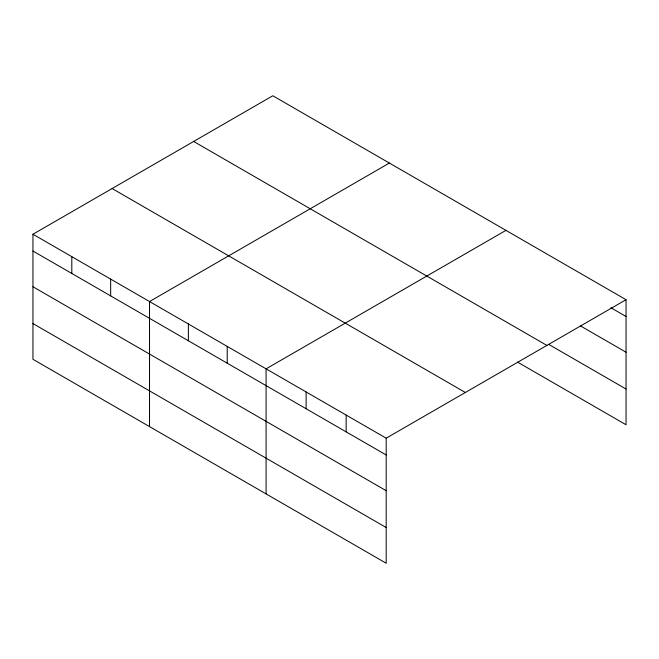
<?xml version="1.0" encoding="UTF-8"?>
<svg xmlns="http://www.w3.org/2000/svg" width="659" height="659" viewBox="0 0 659 659"><rect width="100%" height="100%" fill="white"/><g stroke="black" fill="none" stroke-linecap="round" stroke-linejoin="round"><path stroke-width="0.99" d="M32.95 234.242L386.19 438.186L386.19 563.239L32.95 359.295L32.95 234.242L272.81 95.761L626.05 299.705L626.05 424.758L517.513 362.096M389.378 163.061L149.519 301.542L149.519 426.595M505.947 230.362L266.088 368.842L266.088 493.896M386.19 438.186L626.05 299.705M610.926 307.761L626.05 316.493M580.678 326.024L626.05 352.219M548.65 344.344L626.05 389.032M193.655 141.463L546.896 345.407M112.104 188.54L465.345 392.484M32.95 251.03L386.19 454.974M32.95 286.756L386.19 490.7M32.95 323.569L386.19 527.513M346.156 415.071L346.156 431.859M306.122 391.957L306.122 408.745M227.231 346.412L227.231 363.2M188.375 323.973L188.375 340.761M110.663 279.111L110.663 295.891M71.806 256.672L71.806 273.46"/></g></svg>
